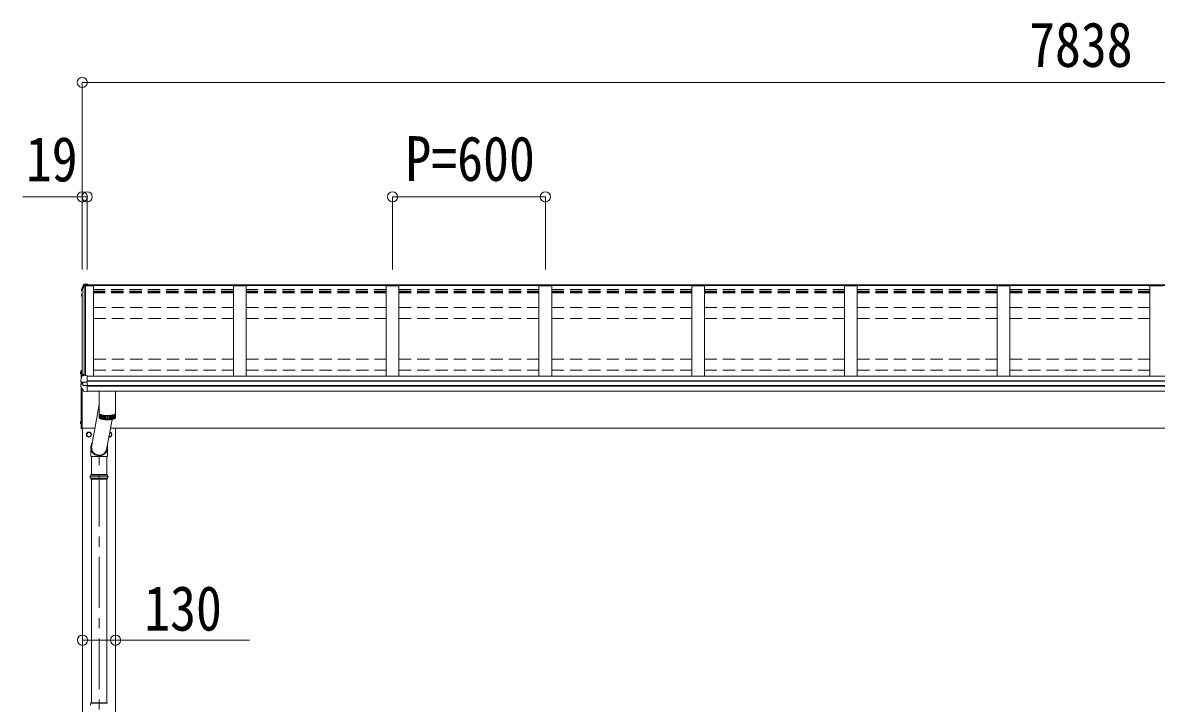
# Model space of a CAD drawing. Units: millimetres at full size; some dimension numbers follow another scale. Extents: x -11243 to 11243, y -7760 to 7760.
# Drawn here: x -8270 to -3817, y -3296 to -622 of the extents above; entities that cross this region are included whole.
import ezdxf
from ezdxf.enums import TextEntityAlignment as Align

# ---------------------------------------------------------------- set-up
doc = ezdxf.new("R2010")
doc.units = ezdxf.units.MM
doc.header["$LTSCALE"] = 40
doc.header["$PDMODE"] = 32
doc.header["$PDSIZE"] = 40
doc.linetypes.add('CHAIN1', pattern=[8, 5, -1, 1, -1])
doc.linetypes.add('DASHED1', pattern=[1.8, 1.2, -0.6])
for name, color, linetype, lineweight in [('0-1_本体', 5, 'CHAIN1', 9), ('0-3_ELV2', 4, 'Continuous', 9), ('0-6_OTH_LINE', 6, 'Continuous', 9), ('0-9_OUTLINE', 7, 'Continuous', 9)]:
    doc.layers.add(name, color=color, linetype=linetype, lineweight=lineweight)
doc.styles.add('ＭＳ ゴシック', font='')
doc.styles.get('ＭＳ ゴシック').set_extended_font_data('MS Gothic')

msp = doc.modelspace()

# ---------------------------------------------------------------- linework, layer by layer
at = {"layer": '0-1_本体'}
msp.add_line((-7969.61, -5161.28), (-7969.61, -2295.37), dxfattribs=at)
at = {"layer": '0-3_ELV2'}
for p, q in [((-8038.49, -1690.38), (-8038.49, -1694.43)), ((-8038.45, -1690.05), (-8038.46, -1690.11)), ((-8038.09, -1671.44), (-8038.09, -1675.46)), ((-8037.04, -1676.73), (-8035.61, -1677.01)), ((-8035.61, -1688.79), (-8036.75, -1688.93)), ((-8035.61, -1675.13), (-8036.18, -1675.02)), ((-8035.61, -1675.48), (-8036.18, -1675.37)), ((-8035.61, -2010.48), (-8035.61, -1672.77)), ((-8028.79, -1655.39), (-8027.59, -1655.33)), ((-8028.61, -1655.38), (-8028.61, -2009.36)), ((-8027.45, -1655.12), (-8027.81, -1652.64)), ((-8027.59, -1655.33), (-8027.81, -1653.84)), ((-8013.61, -1649.41), (-8027.77, -1650.18)), ((-8016.61, -1654.51), (-8027.45, -1655.12)), ((-8027.45, -1655.12), (-8027.45, -1655.54)), ((-8027.45, -1655.5), (-8016.61, -1655.5)), ((-8022.91, -2009.08), (-8022.91, -1655.5)), ((-8016.61, -1652.27), (-8016.61, -1655.5)), ((-8016.61, -1652.27), (-8013.61, -1652.27)), ((-216.61, -1652.27), (-8016.61, -1652.27)), ((-216.61, -1654.49), (-8016.61, -1654.49)), ((-8016.61, -1655.61), (-7991.61, -1655.61)), ((-8013.61, -1652.27), (-8013.61, -1649.41)), ((-7991.61, -2010.47), (-7991.61, -1655.61)), ((-7441.61, -1655.65), (-7441.61, -2010.47)), ((-7391.61, -1655.65), (-7441.61, -1655.65)), ((-7391.61, -1655.65), (-7391.61, -2010.47)), ((-6841.61, -1655.65), (-6841.61, -2010.47)), ((-6791.61, -1655.65), (-6841.61, -1655.65)), ((-6791.61, -1655.65), (-6791.61, -2010.47)), ((-6241.61, -1655.65), (-6241.61, -2010.47)), ((-6191.61, -1655.65), (-6241.61, -1655.65)), ((-6191.61, -1655.65), (-6191.61, -2010.47)), ((-5641.61, -1655.65), (-5641.61, -2010.47)), ((-5591.61, -1655.65), (-5641.61, -1655.65)), ((-5591.61, -1655.65), (-5591.61, -2010.47)), ((-5041.61, -1655.65), (-5041.61, -2010.47)), ((-4991.61, -1655.65), (-5041.61, -1655.65)), ((-4991.61, -1655.65), (-4991.61, -2010.47)), ((-4441.61, -1655.65), (-4441.61, -2010.47)), ((-4391.61, -1655.65), (-4441.61, -1655.65)), ((-4391.61, -1655.65), (-4391.61, -2010.47)), ((-3841.61, -1655.65), (-3841.61, -2010.47)), ((-3791.61, -1655.65), (-3841.61, -1655.65)), ((-8035.61, -1692.8), (-8037.44, -1693.16)), ((-8036.47, -1694.49), (-8035.61, -1694.33)), ((-8040.61, -1993.59), (-8041.59, -1993.77)), ((-8040.61, -2001.42), (-8041.59, -2001.25)), ((-8040.61, -1993.59), (-8040.61, -2001.42)), ((-8040.61, -1993.59), (-8040.11, -1993.68)), ((-8040.61, -2001.42), (-8040.11, -2001.33)), ((-8040.11, -2022.49), (-8040.11, -1990.32)), ((-8039.05, -1989.33), (-8036.11, -1989.51)), ((-8036.11, -1989.51), (-8036.11, -2011.77)), ((-8035.61, -1990.51), (-8035.61, -2010.48)), ((-8041.66, -2050.72), (-8041.66, -2044.19)), ((-8041.19, -2032.17), (-8041.19, -2025.66)), ((-8033.61, -2041.81), (-8040.85, -2043.22)), ((-8040.32, -2033.16), (-8040.39, -2033.15)), ((-8040.32, -2033.16), (-8040.31, -2033.16)), ((-8040.11, -2043.07), (-8040.11, -2033.19)), ((-8033.06, -2034.1), (-8039.44, -2033.3)), ((-8036.11, -2033.72), (-8036.11, -2042.3)), ((-8035.61, -2033.78), (-8035.61, -2042.2)), ((-8033.61, -2034.03), (-8033.61, -2047.82)), ((-8016.61, -2034.09), (-8031.41, -2034.19)), ((-8016.61, -2047.95), (-8031.41, -2047.75)), ((-8016.61, -2008.78), (-8016.61, -2072.26)), ((-216.61, -2010.47), (-8016.61, -2010.47)), ((-216.61, -2030), (-8016.61, -2030)), ((-216.61, -2030.9), (-8016.61, -2030.9)), ((-216.61, -2048.14), (-8016.61, -2048.14)), ((-8040.11, -2053.58), (-8040.11, -2215.69)), ((-8035.61, -2060.91), (-8035.61, -2215.51)), ((-8028.99, -2071.16), (-8028.98, -2071.18)), ((-8016.61, -2072.26), (-8028.2, -2071.63)), ((-216.61, -2050.1), (-8016.61, -2050.1)), ((-216.61, -2069.46), (-8016.61, -2069.46)), ((-8040.61, -2189.59), (-8041.59, -2189.77)), ((-8040.61, -2197.42), (-8041.59, -2197.25)), ((-8040.61, -2189.59), (-8040.61, -2197.42)), ((-8040.61, -2189.59), (-8040.11, -2189.68)), ((-8040.61, -2197.42), (-8040.11, -2197.33)), ((-7985.75, -2215.51), (-8035.61, -2215.51)), ((-8034.61, -2215.51), (-8034.61, -4965.51)), ((-2931.61, -2215.51), (-7924.79, -2215.51)), ((-7904.61, -2215.51), (-7904.61, -4965.51)), ((-8018.21, -2240.26), (-8018.11, -2240.26)), ((-8018.21, -2240.76), (-8018.11, -2240.76))]:
    msp.add_line(p, q, dxfattribs=at)
at = {"layer": '0-3_ELV2', "linetype": 'DASHED1'}
for p, q in [((-7441.61, -1671.05), (-7991.61, -1671.05)), ((-7441.61, -1677.42), (-7991.61, -1677.42)), ((-7441.61, -1679.41), (-7991.61, -1679.41)), ((-7441.61, -1683.18), (-7991.61, -1683.18)), ((-6841.61, -1671.05), (-7391.61, -1671.05)), ((-6841.61, -1677.42), (-7391.61, -1677.42)), ((-6841.61, -1679.41), (-7391.61, -1679.41)), ((-6841.61, -1683.18), (-7391.61, -1683.18)), ((-6791.61, -1671.05), (-6241.61, -1671.05)), ((-6791.61, -1677.42), (-6241.61, -1677.42)), ((-6791.61, -1679.41), (-6241.61, -1679.41)), ((-6791.61, -1683.18), (-6241.61, -1683.18)), ((-6191.61, -1671.05), (-5641.61, -1671.05)), ((-6191.61, -1677.42), (-5641.61, -1677.42)), ((-6191.61, -1679.41), (-5641.61, -1679.41)), ((-6191.61, -1683.18), (-5641.61, -1683.18)), ((-5591.61, -1671.05), (-5041.61, -1671.05)), ((-5591.61, -1677.42), (-5041.61, -1677.42)), ((-5591.61, -1679.41), (-5041.61, -1679.41)), ((-5591.61, -1683.18), (-5041.61, -1683.18)), ((-4991.61, -1671.05), (-4441.61, -1671.05)), ((-4991.61, -1677.42), (-4441.61, -1677.42)), ((-4991.61, -1679.41), (-4441.61, -1679.41)), ((-4991.61, -1683.18), (-4441.61, -1683.18)), ((-4391.61, -1671.05), (-3841.61, -1671.05)), ((-4391.61, -1677.42), (-3841.61, -1677.42)), ((-4391.61, -1679.41), (-3841.61, -1679.41)), ((-4391.61, -1683.18), (-3841.61, -1683.18)), ((-7991.61, -1741.66), (-7441.61, -1741.66)), ((-7391.61, -1741.66), (-6841.61, -1741.66)), ((-6791.61, -1741.66), (-6241.61, -1741.66)), ((-6191.61, -1741.66), (-5641.61, -1741.66)), ((-5591.61, -1741.66), (-5041.61, -1741.66)), ((-4991.61, -1741.66), (-4441.61, -1741.66)), ((-4391.61, -1741.66), (-3841.61, -1741.66)), ((-7991.61, -1784.17), (-7441.61, -1784.17)), ((-7391.61, -1784.17), (-6841.61, -1784.17)), ((-6791.61, -1784.17), (-6241.61, -1784.17)), ((-6191.61, -1784.17), (-5641.61, -1784.17)), ((-5591.61, -1784.17), (-5041.61, -1784.17)), ((-4991.61, -1784.17), (-4441.61, -1784.17)), ((-4391.61, -1784.17), (-3841.61, -1784.17)), ((-7991.61, -1944.44), (-7441.61, -1944.44)), ((-7391.61, -1944.44), (-6841.61, -1944.44)), ((-6791.61, -1944.44), (-6241.61, -1944.44)), ((-6191.61, -1944.44), (-5641.61, -1944.44)), ((-5591.61, -1944.44), (-5041.61, -1944.44)), ((-4991.61, -1944.44), (-4441.61, -1944.44)), ((-4391.61, -1944.44), (-3841.61, -1944.44)), ((-8042.69, -1995.21), (-8040.38, -1996.36)), ((-8042.69, -1999.81), (-8040.38, -1998.65)), ((-8040.38, -1996.36), (-8039.77, -1997.51)), ((-8040.38, -1998.65), (-8039.77, -1997.51)), ((-7991.61, -1986.96), (-7441.61, -1986.96)), ((-7391.61, -1986.96), (-6841.61, -1986.96)), ((-6791.61, -1986.96), (-6241.61, -1986.96)), ((-6191.61, -1986.96), (-5641.61, -1986.96)), ((-5591.61, -1986.96), (-5041.61, -1986.96)), ((-4991.61, -1986.96), (-4441.61, -1986.96)), ((-4391.61, -1986.96), (-3841.61, -1986.96)), ((-8042.69, -2191.21), (-8040.38, -2192.36)), ((-8042.69, -2195.81), (-8040.38, -2194.65)), ((-8040.38, -2192.36), (-8039.77, -2193.51)), ((-8040.38, -2194.65), (-8039.77, -2193.51))]:
    msp.add_line(p, q, dxfattribs=at)
at = {"layer": '0-3_ELV2'}
for points in [[(-8038.46, -1690.07), (-8038.48, -1690.24), (-8038.49, -1690.38)], [(-8038.08, -1671.28), (-8038.09, -1671.39), (-8038.09, -1671.44)], [(-8030.42, -1651.39), (-8034.66, -1662), (-8038.01, -1670.95), (-8038.08, -1671.22), (-8038.08, -1671.28)], [(-8030.42, -1654.96), (-8031.42, -1657.45), (-8032.4, -1659.95), (-8033.37, -1662.45), (-8034.32, -1664.95), (-8035.27, -1667.46), (-8036.2, -1669.98), (-8037.11, -1672.5), (-8038.01, -1675.03)], [(-8013.61, -1651.84), (-8027.81, -1652.64), (-8027.81, -1653.84), (-8028.93, -1653.9)], [(-8027.51, -1655.54), (-8027.59, -1654.98), (-8027.59, -1655.33)], [(-8038.32, -1695.07), (-8036.85, -1697.62), (-8035.61, -1699.74)], [(-8016.61, -2008.78), (-8030.61, -2009.46), (-8030.61, -2003.81), (-8032.38, -2003.9)], [(-8041.13, -2025.33), (-8041.18, -2025.54), (-8041.19, -2025.66)], [(-8033.25, -2004.53), (-8034.29, -2007.11), (-8035.31, -2009.69), (-8036.32, -2012.29), (-8037.31, -2014.89), (-8038.28, -2017.49), (-8039.25, -2020.1), (-8040.2, -2022.71), (-8041.13, -2025.33)], [(-8037.84, -2033.39), (-8039.08, -2033.34), (-8040.31, -2033.16)], [(-8033.06, -2034.1), (-8032.81, -2034.12), (-8032.67, -2034.14)], [(-8036.11, -2060.11), (-8036.11, -2216.51), (-8039.05, -2216.68)], [(-8036.11, -2060.11), (-8036.11, -2215.51), (-8035.61, -2215.51)], [(-7927.71, -2231.79), (-7921.11, -2235.6), (-7921.11, -2245.41), (-7929.61, -2250.32), (-7930.91, -2249.57)]]:
    msp.add_lwpolyline(points, dxfattribs=at)
msp.add_lwpolyline([(-8009.61, -2230.69), (-8001.11, -2235.6), (-8001.11, -2245.41), (-8009.61, -2250.32), (-8018.11, -2245.41), (-8018.11, -2235.6)], close=True, dxfattribs=at)
for radius in [10, 8.5]:
    msp.add_circle((-8009.61, -2240.51), radius, dxfattribs=at)
for centre, radius, start, end in [((-8037.19, -1690.34), 1.3, 99.76805, 169.97457), ((-8036.79, -1675.46), 1.3, 160.55137, 259.11062), ((-8036.74, -1691.26), 2.32, 92.65141, 119.69627), ((-8036.12, -1675.08), 0.299, 160.48478, 259.11069), ((-7566.68, -1841.95), 498.52, 158.04646, 160.43093), ((-8036.12, -1674.73), 0.3, 212.93591, 259.04607), ((-8028.84, -1655.6), 1.7, 92.9577, 157.99775), ((-8028.19, -1652.77), 2.62, 80.76, 148.16555), ((-8028.77, -1655.69), 0.3, 92.95769, 158.00506), ((-8037.19, -1694.43), 1.3, 100.8784, 209.72862), ((-8036.41, -1694.79), 0.299, 100.87832, 209.80871), ((-7603.85, -1446.18), 499.04, 209.85327, 210.09589), ((-7603.85, -1446.52), 499.04, 209.85327, 210.09589), ((-8036.61, -1997.51), 6.5, 149.36409, 210.63591), ((-8041.43, -1994.65), 0.9, 100, 149.36409), ((-8041.43, -2000.36), 0.9, 210.63591, 260), ((-8039.11, -1990.32), 1, 86.5, 180), ((-8032.33, -2004.9), 1, 92.95955, 157.94622), ((-8040.66, -2044.2), 0.998, 100.914, 179.94879), ((-8040.19, -2032.17), 1, 180, 258.54639), ((-8033.96, -2031.47), 16.37, 271.41275, 274.51688), ((-8040.66, -2050.72), 1, 180, 210.67851), ((-7646.71, -1817.02), 459.05, 210.67556, 213.61643), ((-8028.15, -2070.63), 1, 213.61937, 266.89265), ((-8036.61, -2193.51), 6.5, 149.36409, 210.63591), ((-8041.43, -2190.65), 0.9, 100, 149.36409), ((-8041.43, -2196.36), 0.9, 210.63591, 260), ((-8039.11, -2215.69), 1, 180, 273.5), ((-8009.61, -2240.51), 8.6, 171.25399, 178.33419), ((-8009.61, -2240.51), 8.6, 181.66581, 188.74601), ((-8009.61, -2240.51), 8.6, 111.25399, 128.74601), ((-8009.61, -2240.51), 8.6, 231.25399, 248.74601), ((-8009.61, -2240.51), 8.6, 51.25399, 68.74601), ((-8009.61, -2240.51), 8.6, 291.25399, 308.74601), ((-8009.61, -2240.51), 8.6, 351.25399, 8.74601), ((-7929.61, -2240.51), 10, 261.70038, 77.9371), ((-7929.61, -2240.51), 8.5, 262.03259, 77.60489), ((-7929.61, -2240.51), 8.6, 51.25399, 68.74601), ((-7929.61, -2240.51), 8.6, 291.25399, 308.74601), ((-7929.61, -2240.51), 8.6, 351.25399, 8.74601)]:
    msp.add_arc(centre, radius, start, end, dxfattribs=at)
for centre, major_axis, ratio, start_param, end_param in [((-8032.61, -2047.63), (1, 0.195), 0.067217, 3.1284981, 3.4826308), ((-8032.77, -2026.58), (-9.96, 2.12), 0.734427, 1.7356015, 1.8609052), ((-8032.77, -2055.35), (9.97, 1.96), 0.736539, 1.29146, 1.4167637)]:
    msp.add_ellipse(centre, major_axis=major_axis, ratio=ratio, start_param=start_param, end_param=end_param, dxfattribs=at)
at = {"layer": '0-6_OTH_LINE'}
for p, q in [((-8035.61, -856.81), (-8035.61, -1592.27)), ((-8035.61, -856.81), (-197.61, -856.81)), ((-8035.61, -1306.81), (-8269.73, -1306.81)), ((-8035.61, -1306.81), (-8035.61, -1592.27)), ((-8016.61, -1306.81), (-8035.61, -1306.81)), ((-8016.61, -1306.81), (-8016.61, -1592.27)), ((-6816.61, -1306.81), (-6816.61, -1592.27)), ((-6816.61, -1306.81), (-6216.61, -1306.81)), ((-6216.61, -1306.81), (-6216.61, -1592.27)), ((-8034.61, -3048.65), (-7904.61, -3048.65))]:
    msp.add_line(p, q, dxfattribs=at)
at = {"layer": '0-6_OTH_LINE', "lineweight": 18}
msp.add_line((-7904.61, -3048.65), (-7379.19, -3048.65), dxfattribs=at)
at = {"layer": '0-6_OTH_LINE'}
for p in [(-8035.61, -856.81), (-8035.61, -1306.81), (-8016.61, -1306.81), (-6816.61, -1306.81), (-6216.61, -1306.81), (-8034.61, -3048.65), (-7904.61, -3048.65)]:
    msp.add_point(p, dxfattribs=at)
at = {"layer": '0-9_OUTLINE'}
for p, q in [((-7969.11, -2069.46), (-7969.11, -2173.99)), ((-7905.11, -2069.46), (-7905.11, -2173.99)), ((-7969.11, -2122.87), (-7999.14, -2290.07)), ((-7967.76, -2160.91), (-7967.76, -2176.37)), ((-7966.23, -2161.96), (-7966.23, -2177.42)), ((-7964.14, -2162.97), (-7964.14, -2178.42)), ((-7961.51, -2163.89), (-7961.51, -2179.34)), ((-7958.41, -2164.71), (-7958.41, -2180.17)), ((-7954.89, -2165.41), (-7954.89, -2180.87)), ((-7951.03, -2165.99), (-7951.03, -2181.44)), ((-7946.89, -2166.42), (-7946.89, -2181.87)), ((-7942.56, -2166.69), (-7942.56, -2182.14)), ((-7918.55, -2180.73), (-7940.09, -2300.68)), ((-7938.12, -2166.81), (-7938.12, -2182.26)), ((-7933.66, -2166.76), (-7933.66, -2182.22)), ((-7929.26, -2166.56), (-7929.26, -2182.01)), ((-7925.01, -2166.2), (-7925.01, -2181.65)), ((-7921, -2165.69), (-7921, -2181.14)), ((-7917.3, -2180.49), (-7917.3, -2165.03)), ((-7913.98, -2179.71), (-7913.98, -2164.26)), ((-7911.11, -2163.36), (-7911.11, -2178.81)), ((-7908.75, -2177.82), (-7908.75, -2162.36)), ((-7906.93, -2161.27), (-7906.93, -2176.73)), ((-7905.7, -2175.54), (-7905.7, -2160.09)), ((-8002.22, -2295.28), (-8002.22, -2326.45)), ((-7936.23, -2294.86), (-7936.23, -2326.45)), ((-8002.22, -2326.45), (-7936.23, -2326.45)), ((-7999.61, -2326.45), (-7999.61, -2397.45)), ((-7939.61, -2326.45), (-7939.61, -2397.45)), ((-7937.01, -2399.45), (-8002.22, -2399.45)), ((-7937.61, -2397.45), (-8001.61, -2397.45)), ((-8001.61, -2397.45), (-8001.61, -2399.45)), ((-7937.61, -2397.45), (-7937.61, -2399.45)), ((-7931.61, -2406.45), (-8007.61, -2406.45)), ((-7937.01, -2413.45), (-8002.22, -2413.45)), ((-8001.61, -2413.45), (-8001.61, -2415.45)), ((-7937.61, -2415.45), (-8001.61, -2415.45)), ((-7999.61, -2415.45), (-7999.61, -3294.48)), ((-7939.61, -2415.45), (-7939.61, -3294.48)), ((-7937.61, -2413.45), (-7937.61, -2415.45)), ((-7937.61, -3294.48), (-8001.61, -3294.48)), ((-8001.61, -3294.48), (-8001.61, -3296.48)), ((-7937.61, -3294.48), (-7937.61, -3296.48)), ((-7937.01, -3296.48), (-8002.22, -3296.48))]:
    msp.add_line(p, q, dxfattribs=at)
for points in [[(-7937.11, -2165.85), (-7939.27, -2165.83), (-7941.42, -2165.77), (-7943.56, -2165.68), (-7945.66, -2165.55), (-7947.72, -2165.38), (-7949.73, -2165.18), (-7951.69, -2164.94), (-7953.58, -2164.67), (-7955.39, -2164.37), (-7957.13, -2164.03), (-7958.77, -2163.67), (-7960.31, -2163.27), (-7961.74, -2162.86), (-7963.07, -2162.41), (-7964.27, -2161.95), (-7965.35, -2161.46), (-7966.3, -2160.96), (-7967.12, -2160.44), (-7967.8, -2159.91), (-7968.35, -2159.37), (-7968.74, -2158.82), (-7969, -2158.27), (-7969.11, -2157.71), (-7969.11, -2157.57)], [(-7937.11, -2166.82), (-7939.27, -2166.8), (-7941.42, -2166.74), (-7943.56, -2166.65), (-7945.66, -2166.52), (-7947.72, -2166.35), (-7949.73, -2166.14), (-7951.69, -2165.91), (-7953.58, -2165.64), (-7955.39, -2165.33), (-7957.13, -2165), (-7958.77, -2164.63), (-7960.31, -2164.24), (-7961.74, -2163.82), (-7963.07, -2163.38), (-7964.27, -2162.91), (-7965.35, -2162.43), (-7966.3, -2161.93), (-7967.12, -2161.41), (-7967.8, -2160.88), (-7968.35, -2160.34), (-7968.74, -2159.79), (-7969, -2159.23), (-7969.11, -2158.67), (-7969.07, -2158.11), (-7969.06, -2158.05)], [(-7937.11, -2182.27), (-7939.27, -2182.25), (-7941.42, -2182.19), (-7943.56, -2182.1), (-7945.66, -2181.97), (-7947.72, -2181.8), (-7949.73, -2181.6), (-7951.69, -2181.36), (-7953.58, -2181.09), (-7955.39, -2180.79), (-7957.13, -2180.45), (-7958.77, -2180.09), (-7960.31, -2179.69), (-7961.74, -2179.28), (-7963.07, -2178.83), (-7964.27, -2178.37), (-7965.35, -2177.88), (-7966.3, -2177.38), (-7967.12, -2176.86), (-7967.8, -2176.33), (-7968.35, -2175.79), (-7968.74, -2175.24), (-7969, -2174.69), (-7969.11, -2174.13), (-7969.11, -2173.99)], [(-7937.11, -2166.56), (-7939.23, -2166.54), (-7941.34, -2166.48), (-7943.42, -2166.39), (-7945.48, -2166.26), (-7947.5, -2166.09), (-7949.46, -2165.89), (-7951.38, -2165.66), (-7953.22, -2165.39), (-7954.99, -2165.09), (-7956.68, -2164.76), (-7958.27, -2164.4), (-7959.77, -2164.01), (-7961.16, -2163.6), (-7962.44, -2163.16), (-7963.6, -2162.7), (-7964.64, -2162.22), (-7965.55, -2161.73), (-7966.32, -2161.22), (-7966.96, -2160.7), (-7967.41, -2160.24)], [(-7905.11, -2157.57), (-7905.12, -2157.71), (-7905.23, -2158.27), (-7905.48, -2158.82), (-7905.88, -2159.37), (-7906.42, -2159.91), (-7907.11, -2160.44), (-7907.92, -2160.96), (-7908.88, -2161.46), (-7909.96, -2161.95), (-7911.16, -2162.41), (-7912.49, -2162.86), (-7913.92, -2163.27), (-7915.46, -2163.67), (-7917.1, -2164.03), (-7918.83, -2164.37), (-7920.65, -2164.67), (-7922.54, -2164.94), (-7924.49, -2165.18), (-7926.51, -2165.38), (-7928.57, -2165.55), (-7930.67, -2165.68), (-7932.8, -2165.77), (-7934.95, -2165.83), (-7937.11, -2165.85)], [(-7905.17, -2158.05), (-7905.15, -2158.11), (-7905.12, -2158.67), (-7905.23, -2159.23), (-7905.48, -2159.79), (-7905.88, -2160.34), (-7906.42, -2160.88), (-7907.11, -2161.41), (-7907.92, -2161.93), (-7908.88, -2162.43), (-7909.96, -2162.91), (-7911.16, -2163.38), (-7912.49, -2163.82), (-7913.92, -2164.24), (-7915.46, -2164.63), (-7917.1, -2165), (-7918.83, -2165.33), (-7920.65, -2165.64), (-7922.54, -2165.91), (-7924.49, -2166.14), (-7926.51, -2166.35), (-7928.57, -2166.52), (-7930.67, -2166.65), (-7932.8, -2166.74), (-7934.95, -2166.8), (-7937.11, -2166.82)], [(-7906.82, -2160.24), (-7907.26, -2160.7), (-7907.9, -2161.22), (-7908.68, -2161.73), (-7909.59, -2162.22), (-7910.63, -2162.7), (-7911.79, -2163.16), (-7913.07, -2163.6), (-7914.46, -2164.01), (-7915.95, -2164.4), (-7917.55, -2164.76), (-7919.24, -2165.09), (-7921.01, -2165.39), (-7922.85, -2165.66), (-7924.76, -2165.89), (-7926.73, -2166.09), (-7928.75, -2166.26), (-7930.81, -2166.39), (-7932.89, -2166.48), (-7935, -2166.54), (-7937.11, -2166.56)], [(-7905.11, -2173.99), (-7905.12, -2174.13), (-7905.23, -2174.69), (-7905.48, -2175.24), (-7905.88, -2175.79), (-7906.42, -2176.33), (-7907.11, -2176.86), (-7907.92, -2177.38), (-7908.88, -2177.88), (-7909.96, -2178.37), (-7911.16, -2178.83), (-7912.49, -2179.28), (-7913.92, -2179.69), (-7915.46, -2180.09), (-7917.1, -2180.45), (-7918.83, -2180.79), (-7920.65, -2181.09), (-7922.54, -2181.36), (-7924.49, -2181.6), (-7926.51, -2181.8), (-7928.57, -2181.97), (-7930.67, -2182.1), (-7932.8, -2182.19), (-7934.95, -2182.25), (-7937.11, -2182.27)]]:
    msp.add_lwpolyline(points, dxfattribs=at)
for centre, start, end in [((-7975.36, -2406.45), 165.38917, 180), ((-7963.86, -2406.45), 345.38921, 14.61081), ((-7975.36, -2406.45), 180, 194.61083), ((-7975.36, -3303.48), 165.38917, 180)]:
    msp.add_arc(centre, 27.75, start, end, dxfattribs=at)
for centre, major_axis, ratio, start_param, end_param in [((-7969.22, -2291.77), (33, -3.09), 0.972144, 2.6034367, 6.6213062), ((-7969.29, -2291.76), (29.65, -2.78), 0.991517, 3.1388818, 6.2831853)]:
    msp.add_ellipse(centre, major_axis=major_axis, ratio=ratio, start_param=start_param, end_param=end_param, dxfattribs=at)

# ---------------------------------------------------------------- texts
at = {"layer": '0-6_OTH_LINE', "color": 7, "style": 'ＭＳ ゴシック', "width": 0.85}
for s, p in [('7838', (-4316.61, -848.81)), ('P=600', (-6766.61, -1296.81)), ('19', (-8257.45, -1298.83)), ('130', (-7792.43, -3063.6))]:
    msp.add_text(s, height=176, dxfattribs=at).set_placement(p, align=Align.BOTTOM_LEFT)

doc.saveas('drawing.dxf')
